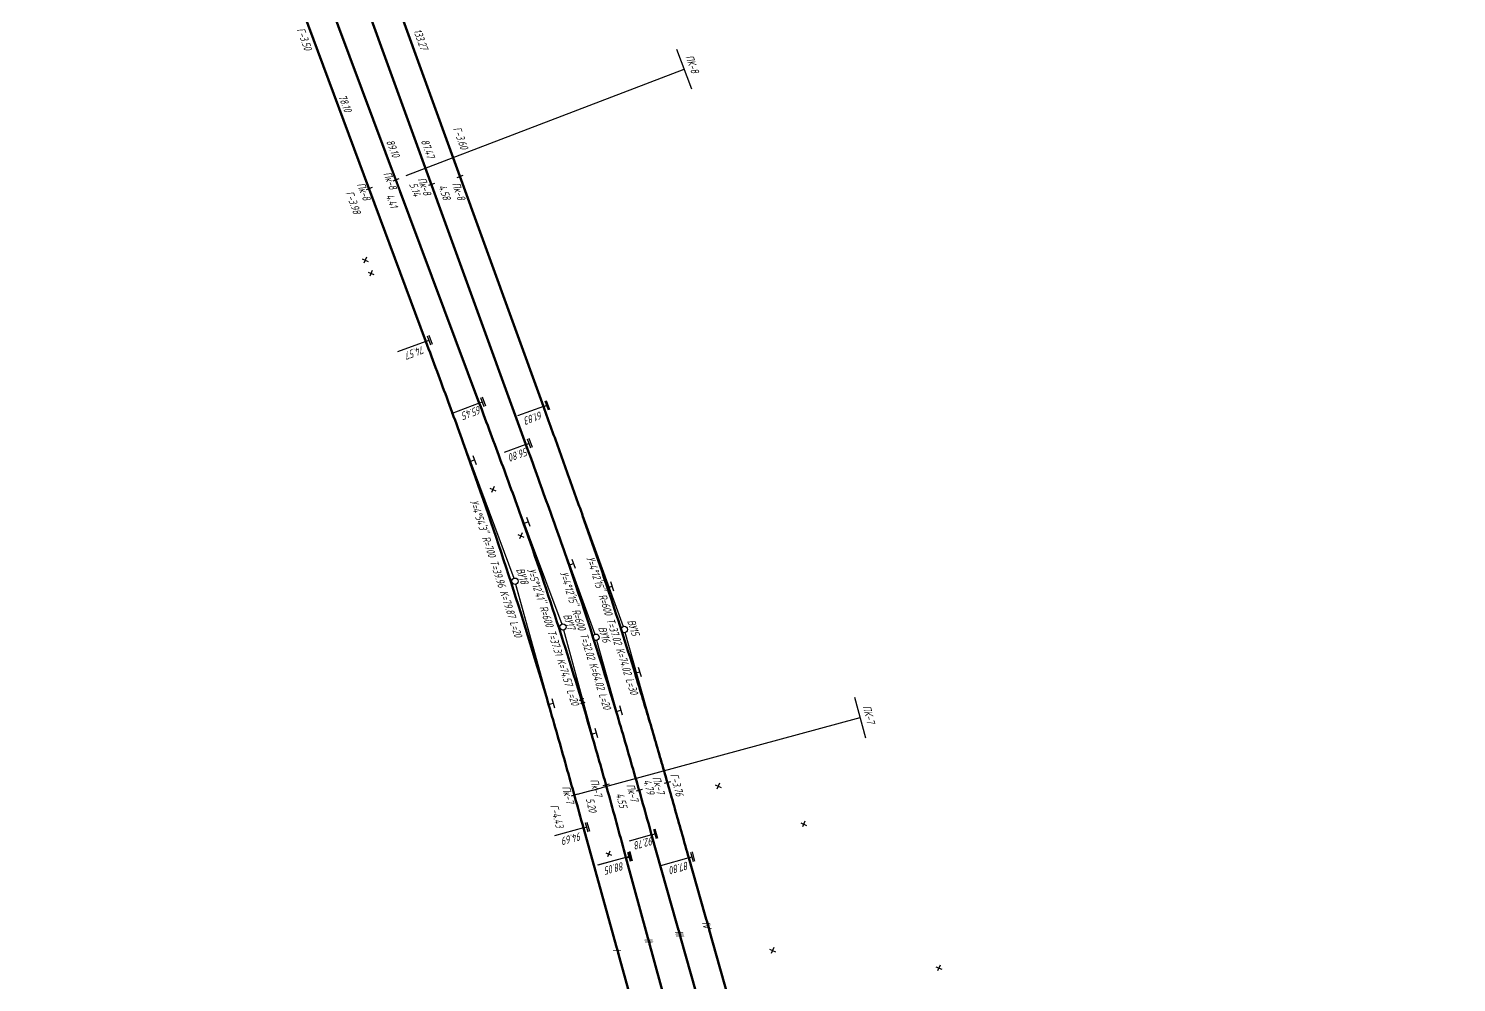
# Model space of a CAD drawing. Extents: x 8811 to 10286, y 10382 to 14118.
# Drawn here: x 9995.6 to 10218.7, y 10757.8 to 10906.7 of the extents above; entities that cross this region are included whole.
import ezdxf
from ezdxf.enums import TextEntityAlignment as Align

# ---------------------------------------------------------------- set-up
doc = ezdxf.new("R2010")
doc.units = 0
for name, color, linetype in [('I.Вершины', 7, 'Continuous'), ('I.Ось трассы', 7, 'Continuous'), ('I.Параметры кривых', 7, 'Continuous'), ('II.Вершины', 7, 'Continuous'), ('II.Ось трассы', 7, 'Continuous'), ('II.Параметры кривых', 7, 'Continuous'), ('III.Вершины', 7, 'Continuous'), ('III.Ось трассы', 7, 'Continuous'), ('III.Стрелочные переводы', 7, 'Continuous'), ('IIс.Вершины', 7, 'Continuous'), ('IIс.Параметры кривых', 7, 'Continuous'), ('IIс.Прямые вставки', 7, 'Continuous'), ('IV.Вершины', 7, 'Continuous'), ('IV.Ось трассы', 7, 'Continuous'), ('IV.Параметры кривых', 7, 'Continuous'), ('Iс.Вершины', 7, 'Continuous'), ('Iс.Междупутья', 7, 'Continuous'), ('Iс.Параметры кривых', 7, 'Continuous'), ('Iс.Прямые вставки', 7, 'Continuous'), ('Iс.Стрелочные переводы', 7, 'Continuous'), ('КН I.Вершины', 7, 'Continuous'), ('КН I.Параметры кривых', 7, 'Continuous'), ('КН II.Вершины', 7, 'Continuous'), ('КН II.Параметры кривых', 7, 'Continuous'), ('КН II.Прямые вставки', 7, 'Continuous'), ('маскировка', 7, 'Continuous')]:
    doc.layers.add(name, color=color, linetype=linetype)
for name, color, linetype, lineweight in [('IIс.Пикетаж', 7, 'Continuous', 15), ('Iс.Пикетаж', 7, 'Continuous', 15), ('КН I.Пикетаж', 7, 'Continuous', 15), ('КН II.Пикетаж', 7, 'Continuous', 15), ('кресты', 1, 'Continuous', 30), ('Уклоноуказатели по станции', 1, 'Continuous', 35)]:
    doc.layers.add(name, color=color, linetype=linetype, lineweight=lineweight)
doc.styles.add('спдс_сжатие09', font='SPDS.shx', dxfattribs={"width": 0.9, "oblique": 15, "height": 1.25})

# ---------------------------------------------------------------- blocks, each defined once
blk = doc.blocks.new('alignment_tc_sign')
at = {"color": 0, "linetype": 'ByBlock', "lineweight": -2}
for p, q in [((-1.5, 1.5), (1.5, 1.5)), ((-1.5, 1), (1.5, 1)), ((0, 0), (0, 1))]:
    blk.add_line(p, q, dxfattribs=at)
blk = doc.blocks.new('alignment_cc_sign')
at = {"color": 0, "linetype": 'ByBlock', "lineweight": -2}
for p, q in [((-1.5, 1.5), (1.5, 1.5)), ((0, 0), (0, 1.5))]:
    blk.add_line(p, q, dxfattribs=at)

msp = doc.modelspace()

# ---------------------------------------------------------------- linework, layer by layer
at = {"layer": 'кресты', "color": 5, "lineweight": 30}
for p, q in [((10047.76, 10870.72), (10048.68, 10870.32)), ((10047.76, 10870.72), (10048.68, 10870.32)), ((10048.42, 10870.98), (10048.02, 10870.06)), ((10048.66, 10868.68), (10049.58, 10868.28)), ((10048.66, 10868.68), (10049.58, 10868.28)), ((10049.32, 10868.93), (10048.92, 10868.02)), ((10102.9, 10788.61), (10103.82, 10788.21)), ((10102.9, 10788.61), (10103.82, 10788.21)), ((10103.56, 10788.87), (10103.16, 10787.96)), ((10116.25, 10782.72), (10117.16, 10782.31)), ((10116.25, 10782.72), (10117.16, 10782.31)), ((10116.91, 10782.97), (10116.51, 10782.06)), ((10111.37, 10762.97), (10112.29, 10762.57)), ((10111.37, 10762.97), (10112.29, 10762.57)), ((10112.03, 10763.23), (10111.63, 10762.31)), ((10137.35, 10760.25), (10138.27, 10759.85)), ((10137.35, 10760.25), (10138.27, 10759.85)), ((10138.01, 10760.51), (10137.61, 10759.59))]:
    msp.add_line(p, q, dxfattribs=at)

# ---------------------------------------------------------------- block references
at = {"layer": 'I.Ось трассы', "color": 5, "lineweight": 30, "xscale": 0.5, "yscale": 0.5, "zscale": 0.5, "rotation": 289.5920946013799}
msp.add_blockref('alignment_cc_sign', (10064.58, 10839.09), dxfattribs=at)

# ---------------------------------------------------------------- texts
at = {"layer": 'КН II.Прямые вставки', "color": 5, "lineweight": 30, "style": 'спдс_сжатие09', "oblique": 15, "width": 0.9}
msp.add_text('89.10', height=1.25, rotation=291.3284, dxfattribs=at).set_placement((10051.97, 10887.76), align=Align.CENTER)

# ---------------------------------------------------------------- wipeouts: each hides what was drawn before it
at = {"color": 5}
for points in [[(10038.78, 10907.15), (10040.24, 10902.86), (10038.78, 10902.8), (10037.3, 10906.92)], [(10057.09, 10906.46), (10058.32, 10903.19), (10056.91, 10902.92), (10055.76, 10906.13)], [(10099.41, 10902.94), (10100.77, 10899.45), (10099.19, 10899.21), (10097.96, 10902.51)], [(10045.46, 10896.93), (10046.67, 10893.07), (10045.12, 10893.05), (10043.76, 10896.36)], [(10063.07, 10891.68), (10064.6, 10887.48), (10063.27, 10887.26), (10061.67, 10891.46)], [(10058.19, 10889.75), (10059.41, 10886.24), (10057.86, 10885.96), (10056.59, 10889.42)], [(10052.29, 10884.49), (10053.51, 10881.23), (10051.89, 10881.17), (10050.72, 10884.39)], [(10062.09, 10884.83), (10063.24, 10881.59), (10061.96, 10881.19), (10059.98, 10881.17), (10058.85, 10883.85)], [(10048.08, 10882.87), (10049.29, 10879.59), (10047.95, 10879.35), (10046.67, 10882.62)], [(10057.07, 10857.2), (10057.35, 10855.87), (10053.88, 10854.54), (10053.65, 10855.93)], [(10065.9, 10847.87), (10066.11, 10846.33), (10062.65, 10845.09), (10062.47, 10846.55)], [(10075.55, 10847.1), (10075.72, 10845.57), (10072.62, 10844.45), (10072.3, 10845.91)], [(10073.33, 10841.32), (10073.46, 10839.95), (10070.2, 10838.75), (10070.02, 10840.17)], [(10090.41, 10814.75), (10091.44, 10811.66), (10089.79, 10811.44), (10088.81, 10814.78)], [(10127.47, 10801.47), (10128.46, 10797.74), (10126.38, 10797.66), (10125.53, 10801.28)], [(10084.69, 10789.75), (10085.59, 10786.23), (10084.11, 10786.56), (10083.02, 10789.91)], [(10088.74, 10787.34), (10089.41, 10784.58), (10088.03, 10784.66), (10087.15, 10787.3)], [(10081.7, 10781.26), (10082.01, 10779.88), (10078.23, 10778.71), (10077.88, 10780.18)], [(10092.92, 10780.56), (10093.16, 10779.02), (10089.69, 10778.23), (10089.25, 10779.74)], [(10098.46, 10776.91), (10098.83, 10775.17), (10095.12, 10774.18), (10094.65, 10775.78)], [(10088.31, 10776.79), (10088.68, 10775.31), (10084.83, 10774.16), (10084.7, 10775.68)], [(10098.12, 10765.93), (10098.37, 10765.03), (10096.45, 10764.85), (10096.35, 10766.02)], [(10102.4, 10767.47), (10102.76, 10766.03), (10100.92, 10766.04), (10100.54, 10767.52)], [(10093.53, 10764.38), (10093.64, 10763.85), (10091.51, 10763.64), (10091.55, 10764.6)], [(10088.65, 10763.03), (10088.78, 10762.3), (10086.63, 10762.29), (10086.62, 10763.12)]]:
    msp.add_wipeout(points, dxfattribs=at).dxf.layer = 'маскировка'

# ---------------------------------------------------------------- next in the draw order: linework, layer by layer
at = {"color": 5, "lineweight": 30}
for p, q in [((10096.86, 10903.47, -147.51), (10099.2, 10897.28, -147.51)), ((10053.48, 10883.22), (10052.55, 10882.87)), ((10063.48, 10883.73), (10062.54, 10883.39)), ((10124.66, 10802.33, -3.08), (10126.36, 10795.95, -3.08)), ((10086.31, 10788.76), (10085.35, 10788.49))]:
    msp.add_line(p, q, dxfattribs=at)
at = {"layer": 'I.Параметры кривых', "color": 5, "lineweight": 30}
msp.add_line((10057.69, 10857.86), (10053.24, 10856.21), dxfattribs=at)
at = {"layer": 'II.Параметры кривых', "color": 5, "lineweight": 30}
for p, q in [((10066.04, 10848.22), (10061.65, 10846.57)), ((10092.96, 10780.85), (10089.47, 10779.86)), ((10088.95, 10777.29), (10084.52, 10776.08))]:
    msp.add_line(p, q, dxfattribs=at)
at = {"layer": 'II.Параметры кривых', "color": 5}
msp.add_line((10088.95, 10777.29), (10084.55, 10776.09), dxfattribs=at)
at = {"layer": 'III.Стрелочные переводы', "color": 5}
msp.add_line((10073.32, 10841.77), (10059.98, 10878.48), dxfattribs=at)
at = {"layer": 'IV.Параметры кривых', "color": 5, "lineweight": 30}
for p, q in [((10076.05, 10847.68), (10072.03, 10846.22)), ((10073.32, 10841.77), (10069.91, 10840.53)), ((10073.32, 10841.77), (10072.15, 10841.34)), ((10073.32, 10841.77), (10072.15, 10841.34)), ((10098.75, 10777.25), (10094.33, 10776))]:
    msp.add_line(p, q, dxfattribs=at)
at = {"layer": 'кресты', "color": 5, "lineweight": 30}
for p, q in [((10085.78, 10778.04), (10086.7, 10777.64)), ((10086.44, 10778.3), (10086.04, 10777.38))]:
    msp.add_line(p, q, dxfattribs=at)

# ---------------------------------------------------------------- next in the draw order: block references
at = {"layer": 'I.Ось трассы', "color": 5, "lineweight": 30}
for p, xscale, yscale, zscale, rotation in [((10057.69, 10857.86), 0.4999999999999999, 0.4999999999999999, 0.4999999999999999, 290.4106039809467), ((10082.31, 10781.91), 0.5, 0.5, 0.5, 285.5098134778684)]:
    msp.add_blockref('alignment_tc_sign', p, dxfattribs=dict(at, xscale=xscale, yscale=yscale, zscale=zscale, rotation=rotation))
at = {"layer": 'II.Ось трассы', "color": 5, "lineweight": 30}
for p, xscale, yscale, zscale, rotation in [((10066.04, 10848.22), 0.5, 0.5, 0.5, 290.5080434596462), ((10088.95, 10777.29), 0.4999999999999943, 0.4999999999999943, 0.4999999999999943, 285.2967593870882)]:
    msp.add_blockref('alignment_tc_sign', p, dxfattribs=dict(at, xscale=xscale, yscale=yscale, zscale=zscale, rotation=rotation))
at = {"layer": 'II.Ось трассы', "color": 5, "lineweight": 40, "xscale": 0.4999999999999973, "yscale": 0.4999999999999973, "zscale": 0.4999999999999973, "rotation": 285.2967593870882}
msp.add_blockref('alignment_tc_sign', (10088.95, 10777.29), dxfattribs=at)
at = {"layer": 'III.Ось трассы', "color": 5, "lineweight": 30}
for p, xscale, yscale, zscale, rotation in [((10073.32, 10841.77), 0.5, 0.5, 0.5, 289.9687385529711), ((10092.96, 10780.85), 0.4999999999999998, 0.4999999999999998, 0.4999999999999998, 285.7646819867474)]:
    msp.add_blockref('alignment_tc_sign', p, dxfattribs=dict(at, xscale=xscale, yscale=yscale, zscale=zscale, rotation=rotation))
at = {"layer": 'IV.Ось трассы', "color": 5, "lineweight": 30}
for p, xscale, yscale, zscale, rotation in [((10076.05, 10847.68), 0.5, 0.5, 0.5, 289.9687385529711), ((10098.75, 10777.25), 0.4999999999999998, 0.4999999999999998, 0.4999999999999998, 285.7646819867474)]:
    msp.add_blockref('alignment_tc_sign', p, dxfattribs=dict(at, xscale=xscale, yscale=yscale, zscale=zscale, rotation=rotation))

# ---------------------------------------------------------------- next in the draw order: texts
at = {"layer": 'I.Параметры кривых', "color": 5, "lineweight": 30, "style": 'спдс_сжатие09', "oblique": 15, "width": 0.9}
msp.add_text('74.57', height=1.25, rotation=200.4106, dxfattribs=at).set_placement((10057.25, 10857.27))
at = {"layer": 'II.Параметры кривых', "color": 5, "lineweight": 30, "style": 'спдс_сжатие09', "oblique": 15, "width": 0.9}
for s, rotation, p in [('65.45', 200.508, (10066.08, 10847.86)), ('92.78', 195.2968, (10093.08, 10780.55)), ('88.05', 195.2968, (10088.48, 10776.64))]:
    msp.add_text(s, height=1.25, rotation=rotation, dxfattribs=at).set_placement(p)
at = {"layer": 'IIс.Прямые вставки', "color": 5, "lineweight": 30, "style": 'спдс_сжатие09', "oblique": 15, "width": 0.9}
msp.add_text('87.47', height=1.25, rotation=290.1992, dxfattribs=at).set_placement((10057.4, 10887.73), align=Align.CENTER)
at = {"layer": 'IV.Параметры кривых', "color": 5, "lineweight": 30, "style": 'спдс_сжатие09', "oblique": 15, "width": 0.9}
for s, rotation, p in [('61.83', 199.9687, (10075.63, 10847)), ('56.80', 199.9687, (10073.41, 10841.32)), ('87.80', 195.7647, (10098.57, 10776.71))]:
    msp.add_text(s, height=1.25, rotation=rotation, dxfattribs=at).set_placement(p)
at = {"layer": 'Iс.Междупутья', "color": 5, "lineweight": 30, "style": 'спдс_сжатие09', "oblique": 15, "width": 0.9}
for s, p in [('Г-3.50', (10038.12, 10904.86)), ('Г-3.60', (10062.53, 10889.4))]:
    msp.add_text(s, height=1.25, rotation=290, dxfattribs=at).set_placement(p, align=Align.CENTER)
at = {"layer": 'Iс.Пикетаж', "color": 5, "lineweight": 30, "style": 'спдс_сжатие09', "oblique": 15, "width": 0.9}
msp.add_text('Пк-8', height=1.25, rotation=290.2035, dxfattribs=at).set_placement((10062.22, 10881.11), align=Align.CENTER)
at = {"layer": 'Iс.Прямые вставки', "color": 5, "lineweight": 30, "style": 'спдс_сжатие09', "oblique": 15, "width": 0.9}
msp.add_text('133.27', height=1.25, rotation=290.2035, dxfattribs=at).set_placement((10056.29, 10904.8), align=Align.CENTER)
at = {"layer": 'Iс.Стрелочные переводы', "color": 5, "lineweight": 30, "char_height": 1.25, "attachment_point": 5, "style": 'спдс_сжатие09'}
for s, insert, rotation in [('IV', (10101.53, 10766.79), 285), ('II', (10092.56, 10764.1), 105.7996), ('III', (10097.28, 10765.49), 285), ('I', (10087.59, 10762.63), 105.7524)]:
    msp.add_mtext(s, dxfattribs=dict(at, insert=insert, rotation=rotation))
at = {"layer": 'КН II.Прямые вставки', "color": 5, "lineweight": 30, "style": 'спдс_сжатие09', "oblique": 15, "width": 0.9}
msp.add_text('78.10', height=1.25, rotation=291.3284, dxfattribs=at).set_placement((10044.49, 10894.8), align=Align.CENTER)
at = {"layer": 'Уклоноуказатели по станции', "color": 5, "lineweight": 30, "extrusion": (0.001329, 0.000377099, 0.999999), "style": 'спдс_сжатие09', "oblique": 15, "width": 0.9}
msp.add_text('ПК-8', height=1.25, rotation=290.5125, dxfattribs=at).set_placement((10098.71, 10900.95, 2.36), align=Align.CENTER)
at = {"layer": 'Уклоноуказатели по станции', "color": 5, "lineweight": 30, "extrusion": (0.00136, 0.000241278, 0.999999), "style": 'спдс_сжатие09', "oblique": 15, "width": 0.9}
msp.add_text('ПК-7', height=1.25, rotation=284.7308, dxfattribs=at).set_placement((10126.04, 10799.42, 180.73), align=Align.CENTER)

# ---------------------------------------------------------------- next in the draw order: wipeouts: each hides what was drawn before it
at = {"color": 5}
for points in [[(10046.34, 10881.78), (10047.85, 10877.43), (10046.34, 10877.35), (10044.91, 10881.44)], [(10057.43, 10883.56), (10058.66, 10880.35), (10055.87, 10880.06), (10054.93, 10882.61)], [(10052.9, 10880.89), (10053.77, 10878.37), (10052.35, 10878.2)], [(10083.31, 10826.94), (10091.99, 10799.71), (10090.5, 10799.62), (10081.57, 10826.91)], [(10090.32, 10789.01), (10091.21, 10785.58), (10089.61, 10785.81), (10088.74, 10788.85)], [(10078.33, 10785.96), (10079.66, 10781.35), (10078.03, 10781.07), (10076.63, 10785.84)], [(10083.98, 10786.74), (10084.58, 10784.05), (10083.09, 10783.99), (10082.51, 10786.62)]]:
    msp.add_wipeout(points, dxfattribs=at).dxf.layer = 'маскировка'

# ---------------------------------------------------------------- next in the draw order: linework, layer by layer
at = {"color": 5, "lineweight": 30}
for p, q in [((10054.6, 10883.74, -0.69), (10098.03, 10900.37, -147.51)), ((10049.29, 10881.88), (10048.35, 10881.53)), ((10059.05, 10882.51), (10058.11, 10882.17))]:
    msp.add_line(p, q, dxfattribs=at)
at = {"layer": 'I.Параметры кривых', "color": 5, "lineweight": 30}
msp.add_line((10082.31, 10781.91), (10077.79, 10780.66), dxfattribs=at)

# ---------------------------------------------------------------- next in the draw order: block references
at = {"layer": 'IV.Ось трассы', "color": 5, "lineweight": 30, "xscale": 0.5, "yscale": 0.5, "zscale": 0.5, "rotation": 287.1970819387258}
msp.add_blockref('alignment_cc_sign', (10090.36, 10806.05), dxfattribs=at)

# ---------------------------------------------------------------- next in the draw order: texts
at = {"layer": 'II.Параметры кривых', "color": 5, "lineweight": 30, "style": 'спдс_сжатие09', "oblique": 15, "width": 0.9}
msp.add_text('94.69', height=1.25, rotation=195.2968, dxfattribs=at).set_placement((10081.84, 10781.27))
at = {"layer": 'IIс.Пикетаж', "color": 5, "lineweight": 30, "style": 'спдс_сжатие09', "oblique": 15, "width": 0.9}
msp.add_text('Пк-8', height=1.25, rotation=290.1992, dxfattribs=at).set_placement((10056.89, 10881.86), align=Align.CENTER)
at = {"layer": 'Iс.Вершины', "color": 5, "lineweight": 30, "style": 'спдс_сжатие09', "oblique": 15, "width": 0.9}
msp.add_text('ВУ15', height=1.25, rotation=287.8959, dxfattribs=at).set_placement((10089.51, 10813.01), align=Align.CENTER)
at = {"layer": 'Iс.Междупутья', "color": 5, "lineweight": 30, "style": 'спдс_сжатие09', "oblique": 15, "width": 0.9}
for s, rotation, p in [('5.14', 290, (10055.43, 10881.38)), ('4.58', 290, (10060.02, 10880.93)), ('Г-3.98', 290, (10045.76, 10879.35)), ('5.20', 282.9021, (10082.92, 10785.36)), ('4.55', 285.2709, (10087.65, 10786.06))]:
    msp.add_text(s, height=1.25, rotation=rotation, dxfattribs=at).set_placement(p, align=Align.CENTER)
at = {"layer": 'КН I.Пикетаж', "color": 5, "lineweight": 30, "style": 'спдс_сжатие09', "oblique": 15, "width": 0.9}
msp.add_text('Пк-8', height=1.25, rotation=291.3352, dxfattribs=at).set_placement((10047.41, 10881.05), align=Align.CENTER)
at = {"layer": 'КН II.Пикетаж', "color": 5, "lineweight": 30, "style": 'спдс_сжатие09', "oblique": 15, "width": 0.9}
msp.add_text('Пк-7', height=1.25, rotation=284.9635, dxfattribs=at).set_placement((10083.69, 10788.03), align=Align.CENTER)

# ---------------------------------------------------------------- next in the draw order: wipeouts: each hides what was drawn before it
at = {"color": 5}
for points in [[(10051.3, 10880.8), (10052.94, 10880.82), (10052.31, 10878.04)], [(10085.83, 10813.78), (10086.87, 10810.48), (10085.34, 10810.18), (10084.25, 10813.68)], [(10080.14, 10788.61), (10081.1, 10785.27), (10079.62, 10785.35), (10078.68, 10788.82)], [(10094.32, 10790.2), (10095.42, 10786.69), (10093.78, 10786.66), (10092.22, 10786.77), (10091.46, 10789.53)]]:
    msp.add_wipeout(points, dxfattribs=at).dxf.layer = 'маскировка'

# ---------------------------------------------------------------- next in the draw order: linework, layer by layer
at = {"color": 5, "lineweight": 30}
for p, q in [((10081.36, 10787.16), (10080.4, 10786.89)), ((10091.48, 10787.9), (10090.52, 10787.63))]:
    msp.add_line(p, q, dxfattribs=at)

# ---------------------------------------------------------------- next in the draw order: texts
at = {"layer": 'IIс.Пикетаж', "color": 5, "lineweight": 30, "style": 'спдс_сжатие09', "oblique": 15, "width": 0.9}
msp.add_text('Пк-7', height=1.25, rotation=285.3174, dxfattribs=at).set_placement((10089.35, 10787.27), align=Align.CENTER)
at = {"layer": 'Iс.Междупутья', "color": 5, "lineweight": 30, "style": 'спдс_сжатие09', "oblique": 15, "width": 0.9}
for s, rotation, p in [('4.41', 290, (10051.78, 10879.59)), ('4.79', 284.9038, (10091.94, 10788.18)), ('Г-4.43', 284.9038, (10077.55, 10783.62))]:
    msp.add_text(s, height=1.25, rotation=rotation, dxfattribs=at).set_placement(p, align=Align.CENTER)
at = {"layer": 'КН I.Пикетаж', "color": 5, "lineweight": 30, "style": 'спдс_сжатие09', "oblique": 15, "width": 0.9}
msp.add_text('Пк-7', height=1.25, rotation=285.0355, dxfattribs=at).set_placement((10079.29, 10786.94), align=Align.CENTER)
at = {"layer": 'КН II.Пикетаж', "color": 5, "lineweight": 30, "style": 'спдс_сжатие09', "oblique": 15, "width": 0.9}
msp.add_text('Пк-8', height=1.25, rotation=291.3284, dxfattribs=at).set_placement((10051.52, 10882.75), align=Align.CENTER)

# ---------------------------------------------------------------- next in the draw order: wipeouts: each hides what was drawn before it
at = {"color": 5}
for points in [[(10079.07, 10824.53), (10087.78, 10797.55), (10086.22, 10797.39), (10077.49, 10824.5)], [(10097.31, 10790.79), (10098.36, 10786.24), (10096.72, 10786.21), (10095.4, 10790.72)]]:
    msp.add_wipeout(points, dxfattribs=at).dxf.layer = 'маскировка'

# ---------------------------------------------------------------- next in the draw order: linework, layer by layer
at = {"color": 5, "lineweight": 30}
msp.add_line((10095.9, 10789.12), (10094.94, 10788.85), dxfattribs=at)
at = {"layer": 'III.Вершины', "color": 5, "lineweight": 30}
msp.add_line((10092.96, 10780.85), (10084.39, 10811.19), dxfattribs=at)
msp.add_circle((10084.26, 10811.67), 0.5, dxfattribs=at)
at = {"layer": 'IV.Вершины', "color": 5, "lineweight": 30}
msp.add_line((10098.75, 10777.25), (10088.83, 10812.4), dxfattribs=at)
msp.add_circle((10088.69, 10812.88), 0.5, dxfattribs=at)

# ---------------------------------------------------------------- next in the draw order: block references
at = {"layer": 'III.Ось трассы', "color": 5, "lineweight": 30, "xscale": 0.4999999999999993, "yscale": 0.4999999999999993, "zscale": 0.4999999999999993, "rotation": 286.7196175647961}
msp.add_blockref('alignment_cc_sign', (10087.42, 10800.07), dxfattribs=at)
at = {"layer": 'IV.Ось трассы', "color": 5, "lineweight": 30, "xscale": 0.5, "yscale": 0.5, "zscale": 0.5, "rotation": 288.5363454311819}
msp.add_blockref('alignment_cc_sign', (10086.06, 10819.4), dxfattribs=at)

# ---------------------------------------------------------------- next in the draw order: texts
at = {"layer": 'IIс.Вершины', "color": 5, "lineweight": 30, "style": 'спдс_сжатие09', "oblique": 15, "width": 0.9}
msp.add_text('ВУ16', height=1.25, rotation=287.8058, dxfattribs=at).set_placement((10084.97, 10811.94), align=Align.CENTER)
at = {"layer": 'Iс.Междупутья', "color": 5, "lineweight": 30, "style": 'спдс_сжатие09', "oblique": 15, "width": 0.9}
msp.add_text('Г-3.76', height=1.25, rotation=284.9038, dxfattribs=at).set_placement((10096.3, 10788.51), align=Align.CENTER)
at = {"layer": 'Iс.Пикетаж', "color": 5, "lineweight": 30, "style": 'спдс_сжатие09', "oblique": 15, "width": 0.9}
msp.add_text('Пк-7', height=1.25, rotation=285.6554, dxfattribs=at).set_placement((10093.43, 10788.41), align=Align.CENTER)

# ---------------------------------------------------------------- next in the draw order: wipeouts: each hides what was drawn before it
at = {"color": 5}
msp.add_wipeout([(10080.36, 10815.82), (10081.52, 10812.47), (10079.92, 10812.33), (10078.91, 10815.64)], dxfattribs=at).dxf.layer = 'маскировка'

# ---------------------------------------------------------------- next in the draw order: wipeouts: each hides what was drawn before it
msp.add_wipeout([(10073.98, 10825.05), (10082.64, 10798.29), (10081.46, 10798.08), (10072.62, 10824.8)], dxfattribs=at).dxf.layer = 'маскировка'

# ---------------------------------------------------------------- next in the draw order: linework, layer by layer
at = {"color": 5, "lineweight": 30}
msp.add_line((10081.4, 10787.18, 141.19), (10125.51, 10799.14, -3.08), dxfattribs=at)
at = {"layer": 'II.Вершины', "color": 5, "lineweight": 30}
msp.add_line((10088.95, 10777.29), (10079.24, 10812.79), dxfattribs=at)
msp.add_circle((10079.11, 10813.27), 0.5, dxfattribs=at)
at = {"layer": 'IV.Вершины', "color": 5, "lineweight": 30}
msp.add_line((10076.05, 10847.68), (10088.52, 10813.35), dxfattribs=at)
at = {"layer": 'кресты', "color": 5, "lineweight": 30}
for p, q in [((10081.62, 10801.91), (10082.54, 10801.51)), ((10082.28, 10802.17), (10081.88, 10801.25))]:
    msp.add_line(p, q, dxfattribs=at)

# ---------------------------------------------------------------- next in the draw order: block references
at = {"layer": 'I.Ось трассы', "color": 5, "lineweight": 30, "xscale": 0.5, "yscale": 0.5, "zscale": 0.5, "rotation": 286.3283228574352}
msp.add_blockref('alignment_cc_sign', (10076.87, 10801.16), dxfattribs=at)
at = {"layer": 'II.Ось трассы', "color": 5, "lineweight": 30, "xscale": 0.5, "yscale": 0.5, "zscale": 0.5, "rotation": 286.2516881349476}
msp.add_blockref('alignment_cc_sign', (10083.57, 10796.55), dxfattribs=at)
at = {"layer": 'III.Ось трассы', "color": 5, "lineweight": 30, "xscale": 0.5, "yscale": 0.5, "zscale": 0.5, "rotation": 289.0138029749224}
msp.add_blockref('alignment_cc_sign', (10080.05, 10822.93), dxfattribs=at)

# ---------------------------------------------------------------- next in the draw order: texts
at = {"layer": 'IIс.Параметры кривых', "color": 5, "lineweight": 30, "style": 'спдс_сжатие09', "oblique": 15, "width": 0.9}
msp.add_text('У=4°12\'15" R=600 T=32.02 K=64.02 L=20', height=1.25, rotation=287.7583, dxfattribs=at).set_placement((10083.23, 10811.38), align=Align.TOP_CENTER)
at = {"layer": 'Iс.Параметры кривых', "color": 5, "lineweight": 30, "style": 'спдс_сжатие09', "oblique": 15, "width": 0.9}
msp.add_text('У=4°12\'15" R=600 T=37.02 K=74.02 L=30', height=1.25, rotation=287.8705, dxfattribs=at).set_placement((10087.41, 10813.71), align=Align.TOP_CENTER)
at = {"layer": 'КН II.Вершины', "color": 5, "lineweight": 30, "style": 'спдс_сжатие09', "oblique": 15, "width": 0.9}
msp.add_text('ВУ17', height=1.25, rotation=288.146, dxfattribs=at).set_placement((10079.5, 10813.92), align=Align.CENTER)

# ---------------------------------------------------------------- next in the draw order: wipeouts: each hides what was drawn before it
at = {"color": 5}
msp.add_wipeout([(10073.03, 10822.85), (10074.11, 10819.53), (10072.63, 10819.51), (10071.61, 10822.68)], dxfattribs=at).dxf.layer = 'маскировка'

# ---------------------------------------------------------------- next in the draw order: wipeouts: each hides what was drawn before it
msp.add_wipeout([(10064.95, 10836.04), (10073.96, 10808.42), (10072.62, 10808.32), (10063.63, 10835.63)], dxfattribs=at).dxf.layer = 'маскировка'

# ---------------------------------------------------------------- next in the draw order: linework, layer by layer
at = {"layer": 'I.Вершины', "color": 5, "lineweight": 30}
for p, q in [((10057.69, 10857.86), (10071.45, 10820.89)), ((10082.32, 10781.82), (10071.76, 10819.93))]:
    msp.add_line(p, q, dxfattribs=at)
at = {"layer": 'I.Вершины', "color": 5}
for p, q in [((10057.69, 10857.86), (10071.45, 10820.89)), ((10082.31, 10781.91), (10071.76, 10819.93))]:
    msp.add_line(p, q, dxfattribs=at)
at = {"layer": 'I.Вершины', "color": 5, "lineweight": 30}
msp.add_circle((10071.62, 10820.42), 0.5, dxfattribs=at)
at = {"layer": 'I.Вершины', "color": 5}
msp.add_circle((10071.62, 10820.42), 0.5, dxfattribs=at)
at = {"layer": 'I.Ось трассы', "color": 5, "lineweight": 70, "flags": 128}
msp.add_lwpolyline([(10162.67, 10498.96), (10147.78, 10560.72, 0.016863), (10136.97, 10599.71), (10104.05, 10704.63, -0.008347), (10099.31, 10720.64), (10092.63, 10744.71), (10082.31, 10781.91, 0.000893), (10079.62, 10791.55, 0.002679), (10076.87, 10801.16, 0.014242), (10064.58, 10839.09, 0.002679), (10061.17, 10848.49, 0.000893), (10057.69, 10857.86), (10030.45, 10931.06, 0.000313), (10026.96, 10940.43, 0.000938), (10023.45, 10949.79, 0.003495), (10013.38, 10975.87, 0.000938), (10009.7, 10985.17, 0.000313), (10005.99, 10994.46), (9867.3, 11341.5, -0.000293)], format="xyb", dxfattribs=at)
at = {"layer": 'II.Вершины', "color": 5, "lineweight": 30}
msp.add_line((10066.04, 10848.22), (10078.94, 10813.74), dxfattribs=at)
at = {"layer": 'II.Ось трассы', "color": 5, "lineweight": 70, "flags": 128}
msp.add_lwpolyline([(10169.76, 10541.62), (10117.57, 10680.7, -0.023011), (10103.4, 10724.46), (10088.95, 10777.29, 0.001042), (10086.3, 10786.93, 0.003125), (10083.57, 10796.55, 0.014406), (10072.95, 10829.45, 0.003125), (10069.53, 10838.85, 0.001042), (10066.04, 10848.22), (10034.83, 10931.67, 0.000313), (10031.32, 10941.03, 0.000938), (10027.79, 10950.39, 0.00307), (10018.93, 10973.29, 0.000938), (10015.25, 10982.59, 0.000313), (10011.54, 10991.88), (9875.14, 11333.18, -0.000391)], format="xyb", dxfattribs=at)
at = {"layer": 'III.Вершины', "color": 5, "lineweight": 30}
msp.add_line((10073.32, 10841.77), (10084.09, 10812.14), dxfattribs=at)
at = {"layer": 'IV.Ось трассы', "color": 5, "lineweight": 70, "flags": 128}
msp.add_lwpolyline([(10113.64, 10724.53), (10098.75, 10777.25, 0.000391), (10096.71, 10784.47, 0.001172), (10094.65, 10791.68, 0.001953), (10092.54, 10798.88, 0.002734), (10090.36, 10806.05, 0.005844), (10086.06, 10819.4, 0.002734), (10083.63, 10826.5, 0.001953), (10081.14, 10833.57, 0.001172), (10078.61, 10840.63, 0.000391), (10076.05, 10847.68), (10030.54, 10972.94), (10025.35, 10987.23, 0.000625), (10021.92, 10996.62, 0.001875), (10018.45, 11006, 0.006796), (10008.57, 11031.32, 0.001875), (10004.77, 11040.57, 0.000625), (10000.92, 11049.8), (9978.95, 11102.4, -0.000208)], format="xyb", dxfattribs=at)
at = {"layer": 'КН II.Параметры кривых', "color": 5, "lineweight": 70, "flags": 128}
msp.add_lwpolyline([(10218.67, 10457.35), (10213.51, 10471.06, 0.022831), (10202.7, 10496.22), (10164.94, 10574.08, -0.022611), (10152.44, 10603.15), (10120.85, 10686.8, -0.021477), (10111.45, 10715.35), (10092.96, 10780.85, 0.001042), (10090.23, 10790.47, 0.003125), (10087.42, 10800.07, 0.010011), (10080.05, 10822.93, 0.003125), (10076.72, 10832.36, 0.001042), (10073.32, 10841.77), (10036.47, 10943.19, 0.000521), (10033.05, 10952.58, 0.001563), (10029.59, 10961.97, 0.003753), (10023.17, 10978.8, 0.001563), (10019.5, 10988.1, 0.000521), (10015.8, 10997.39), (9879.63, 11338.11, -0.000391)], format="xyb", dxfattribs=at)
at = {"layer": 'кресты', "color": 5, "lineweight": 30}
for p, q in [((10067.68, 10834.95), (10068.6, 10834.55)), ((10068.34, 10835.2), (10067.94, 10834.29)), ((10072.07, 10827.71), (10072.99, 10827.31)), ((10072.73, 10827.97), (10072.33, 10827.05))]:
    msp.add_line(p, q, dxfattribs=at)

# ---------------------------------------------------------------- next in the draw order: block references
at = {"layer": 'II.Ось трассы', "color": 5, "lineweight": 30, "xscale": 0.5, "yscale": 0.5, "zscale": 0.5, "rotation": 289.5531147117867}
msp.add_blockref('alignment_cc_sign', (10072.95, 10829.45), dxfattribs=at)

# ---------------------------------------------------------------- next in the draw order: texts
at = {"layer": 'КН I.Вершины', "color": 5, "lineweight": 30, "style": 'спдс_сжатие09', "oblique": 15, "width": 0.9}
msp.add_text('ВУ18', height=1.25, rotation=288.2068, dxfattribs=at).set_placement((10072.17, 10821.06), align=Align.CENTER)
at = {"layer": 'КН I.Параметры кривых', "color": 5, "lineweight": 30, "style": 'спдс_сжатие09', "oblique": 15, "width": 0.9}
msp.add_text('У=4°54\'3" R=700 T=39.96 K=79.87 L=20', height=1.25, rotation=288.1853, dxfattribs=at).set_placement((10069.27, 10822.59), align=Align.TOP_CENTER)
at = {"layer": 'КН II.Параметры кривых', "color": 5, "lineweight": 30, "style": 'спдс_сжатие09', "oblique": 15, "width": 0.9}
msp.add_text('У=5°12\'41" R=600 T=37.31 K=74.57 L=20', height=1.25, rotation=288.1232, dxfattribs=at).set_placement((10078.18, 10811.94), align=Align.TOP_CENTER)

doc.saveas('drawing.dxf')
